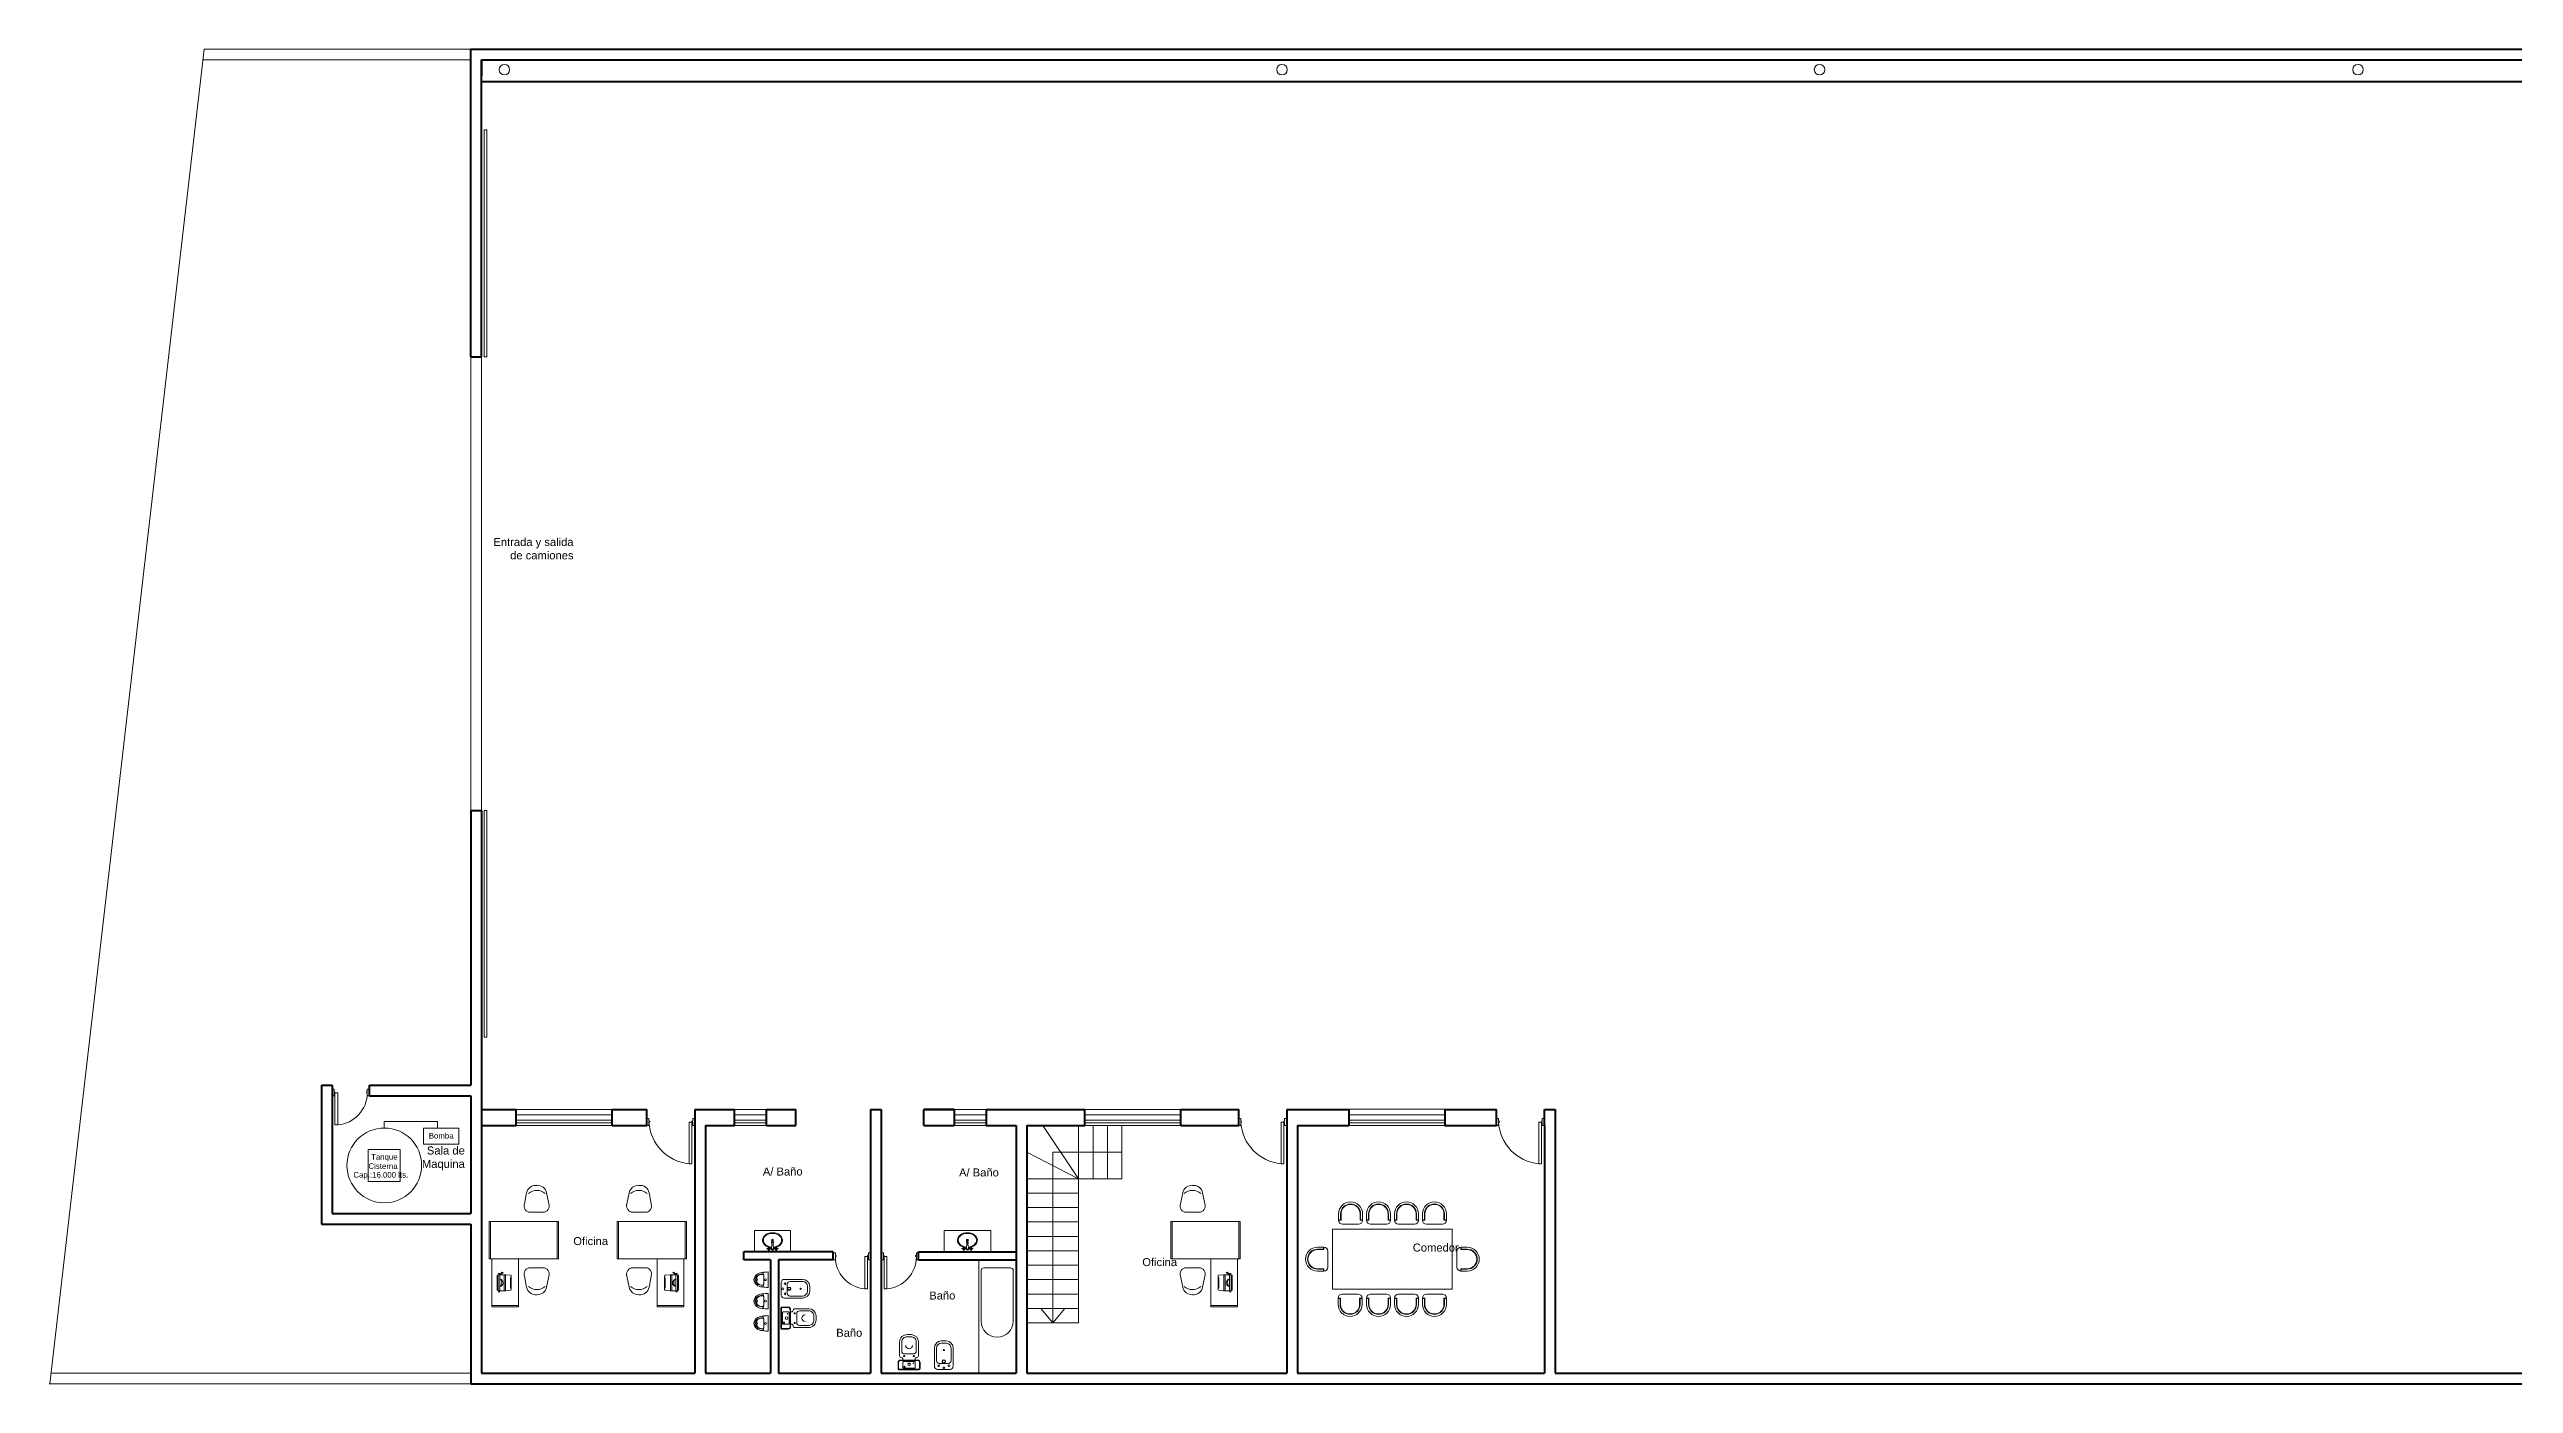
# Model space of a CAD drawing. Header units: millimetres. Extents: x -22 to 70.4, y 83.2 to 108.2.
# Drawn here: x -21.98 to 24.21, y 83.24 to 108.24 of the extents above; entities that cross this region are included whole.
import ezdxf

# ---------------------------------------------------------------- set-up
doc = ezdxf.new("R2010")
doc.units = ezdxf.units.MM
for name, color, linetype, lineweight in [('015', 1, 'Continuous', 15), ('02', 5, 'Continuous', 20), ('MUROS', 7, 'Continuous', 40), ('TEXTOS', 2, 'Continuous', 20)]:
    doc.layers.add(name, color=color, linetype=linetype, lineweight=lineweight)
doc.styles.add('STYLE1', font='arial.ttf')

# ---------------------------------------------------------------- blocks, each defined once
blk = doc.blocks.new('ss')
at = {"layer": '015'}
for p, q in [((1244.808315, 465.107349), (1244.808315, 464.995154)), ((1244.845714, 464.995154), (1244.808315, 464.995154)), ((1244.853193, 464.987675), (1244.808315, 464.987675)), ((1244.845714, 465.107349), (1244.845714, 464.995154)), ((1244.853193, 465.107349), (1244.853193, 464.987675)), ((1245.182298, 464.912878), (1244.883112, 464.912878)), ((1245.212216, 465.107349), (1245.212216, 464.987675)), ((1245.257094, 464.987675), (1245.212216, 464.987675)), ((1245.219696, 465.107349), (1245.219696, 464.995154)), ((1245.257094, 464.995154), (1245.219696, 464.995154)), ((1245.257094, 465.107349), (1245.257094, 464.995154)), ((1245.33189, 465.107349), (1245.33189, 464.995154)), ((1245.369289, 464.995154), (1245.33189, 464.995154)), ((1245.376768, 464.987675), (1245.33189, 464.987675)), ((1245.369289, 465.107349), (1245.369289, 464.995154)), ((1245.376768, 465.107349), (1245.376768, 464.987675)), ((1245.705873, 464.912878), (1245.406687, 464.912878)), ((1245.735791, 465.107349), (1245.735791, 464.987675)), ((1245.780669, 464.987675), (1245.735791, 464.987675)), ((1245.743271, 465.107349), (1245.743271, 464.995154)), ((1245.780669, 464.995154), (1245.743271, 464.995154)), ((1245.780669, 465.107349), (1245.780669, 464.995154)), ((1245.855465, 465.107349), (1245.855465, 464.995154)), ((1245.892864, 464.995154), (1245.855465, 464.995154)), ((1245.900343, 464.987675), (1245.855465, 464.987675)), ((1245.892864, 465.107349), (1245.892864, 464.995154)), ((1245.900343, 465.107349), (1245.900343, 464.987675)), ((1246.229448, 464.912878), (1245.930262, 464.912878)), ((1246.259366, 465.107349), (1246.259366, 464.987675)), ((1246.304244, 464.987675), (1246.259366, 464.987675)), ((1246.266846, 465.107349), (1246.266846, 464.995154)), ((1246.304244, 464.995154), (1246.266846, 464.995154)), ((1246.304244, 465.107349), (1246.304244, 464.995154)), ((1246.37904, 465.107349), (1246.37904, 464.995154)), ((1246.416439, 464.995154), (1246.37904, 464.995154)), ((1246.423918, 464.987675), (1246.37904, 464.987675)), ((1246.416439, 465.107349), (1246.416439, 464.995154)), ((1246.423918, 465.107349), (1246.423918, 464.987675)), ((1246.753023, 464.912878), (1246.453837, 464.912878)), ((1246.782941, 465.107349), (1246.782941, 464.987675)), ((1246.827819, 464.987675), (1246.782941, 464.987675)), ((1246.790421, 465.107349), (1246.790421, 464.995154)), ((1246.827819, 464.995154), (1246.790421, 464.995154)), ((1246.827819, 465.107349), (1246.827819, 464.995154)), ((1244.413609, 464.484049), (1244.525804, 464.484049)), ((1244.413609, 464.44665), (1244.525804, 464.44665)), ((1244.413609, 464.439171), (1244.533284, 464.439171)), ((1244.525804, 464.484049), (1244.525804, 464.44665)), ((1244.533284, 464.484049), (1244.533284, 464.439171)), ((1244.60808, 464.409252), (1244.60808, 464.110066)), ((1247.025009, 464.409252), (1247.025009, 464.110066)), ((1247.099805, 464.484049), (1247.099805, 464.439171)), ((1247.21948, 464.439171), (1247.099805, 464.439171)), ((1247.107285, 464.484049), (1247.107285, 464.44665)), ((1247.21948, 464.484049), (1247.107285, 464.484049)), ((1247.21948, 464.44665), (1247.107285, 464.44665)), ((1244.413609, 464.080148), (1244.533284, 464.080148)), ((1244.413609, 464.072668), (1244.525804, 464.072668)), ((1244.413609, 464.03527), (1244.525804, 464.03527)), ((1244.525804, 464.072668), (1244.525804, 464.03527)), ((1244.533284, 464.080148), (1244.533284, 464.03527)), ((1247.099805, 464.080148), (1247.099805, 464.03527)), ((1247.21948, 464.080148), (1247.099805, 464.080148)), ((1247.107285, 464.072668), (1247.107285, 464.03527)), ((1247.21948, 464.072668), (1247.107285, 464.072668)), ((1247.21948, 464.03527), (1247.107285, 464.03527)), ((1244.843096, 463.531644), (1244.798218, 463.531644)), ((1244.798218, 463.41197), (1244.798218, 463.524164)), ((1244.835616, 463.524164), (1244.798218, 463.524164)), ((1244.835616, 463.41197), (1244.835616, 463.524164)), ((1244.843096, 463.41197), (1244.843096, 463.531644)), ((1245.1722, 463.60644), (1244.873014, 463.60644)), ((1245.202118, 463.41197), (1245.202118, 463.531644)), ((1245.246996, 463.531644), (1245.202118, 463.531644)), ((1245.209598, 463.41197), (1245.209598, 463.524164)), ((1245.246996, 463.524164), (1245.209598, 463.524164)), ((1245.246996, 463.41197), (1245.246996, 463.524164)), ((1245.376768, 463.531644), (1245.33189, 463.531644)), ((1245.33189, 463.41197), (1245.33189, 463.524164)), ((1245.369289, 463.524164), (1245.33189, 463.524164)), ((1245.369289, 463.41197), (1245.369289, 463.524164)), ((1245.376768, 463.41197), (1245.376768, 463.531644)), ((1245.705873, 463.60644), (1245.406687, 463.60644)), ((1245.735791, 463.41197), (1245.735791, 463.531644)), ((1245.780669, 463.531644), (1245.735791, 463.531644)), ((1245.743271, 463.41197), (1245.743271, 463.524164)), ((1245.780669, 463.524164), (1245.743271, 463.524164)), ((1245.780669, 463.41197), (1245.780669, 463.524164)), ((1245.900343, 463.531644), (1245.855465, 463.531644)), ((1245.855465, 463.41197), (1245.855465, 463.524164)), ((1245.892864, 463.524164), (1245.855465, 463.524164)), ((1245.892864, 463.41197), (1245.892864, 463.524164)), ((1245.900343, 463.41197), (1245.900343, 463.531644)), ((1246.229448, 463.60644), (1245.930262, 463.60644)), ((1246.259366, 463.41197), (1246.259366, 463.531644)), ((1246.304244, 463.531644), (1246.259366, 463.531644)), ((1246.266846, 463.41197), (1246.266846, 463.524164)), ((1246.304244, 463.524164), (1246.266846, 463.524164)), ((1246.304244, 463.41197), (1246.304244, 463.524164)), ((1246.423918, 463.531644), (1246.37904, 463.531644)), ((1246.37904, 463.41197), (1246.37904, 463.524164)), ((1246.416439, 463.524164), (1246.37904, 463.524164)), ((1246.416439, 463.41197), (1246.416439, 463.524164)), ((1246.423918, 463.41197), (1246.423918, 463.531644)), ((1246.753023, 463.60644), (1246.453837, 463.60644)), ((1246.782941, 463.41197), (1246.782941, 463.531644)), ((1246.827819, 463.531644), (1246.782941, 463.531644)), ((1246.790421, 463.41197), (1246.790421, 463.524164)), ((1246.827819, 463.524164), (1246.790421, 463.524164)), ((1246.827819, 463.41197), (1246.827819, 463.524164))]:
    blk.add_line(p, q, dxfattribs=at)
blk.add_lwpolyline([(1246.938491, 463.698686), (1246.938491, 464.820632), (1244.694598, 464.820632), (1244.694598, 463.698686)], close=True, dxfattribs=at)
for centre, radius, start, end in [((1245.032705, 465.107349), 0.224389, 0, 180), ((1245.032705, 465.107349), 0.186991, 0, 180), ((1245.032705, 465.107349), 0.179511, 0, 180), ((1245.55628, 465.107349), 0.224389, 0, 180), ((1245.55628, 465.107349), 0.186991, 0, 180), ((1245.55628, 465.107349), 0.179511, 0, 180), ((1246.079855, 465.107349), 0.224389, 0, 180), ((1246.079855, 465.107349), 0.186991, 0, 180), ((1246.079855, 465.107349), 0.179511, 0, 180), ((1246.60343, 465.107349), 0.224389, 0, 180), ((1246.60343, 465.107349), 0.186991, 0, 180), ((1246.60343, 465.107349), 0.179511, 0, 180), ((1244.883112, 464.987675), 0.074796, 180, 270), ((1245.182298, 464.987675), 0.074796, 270, 0), ((1245.406687, 464.987675), 0.074796, 180, 270), ((1245.705873, 464.987675), 0.074796, 270, 0), ((1245.930262, 464.987675), 0.074796, 180, 270), ((1246.229448, 464.987675), 0.074796, 270, 0), ((1246.453837, 464.987675), 0.074796, 180, 270), ((1246.753023, 464.987675), 0.074796, 270, 0), ((1244.413609, 464.259659), 0.224389, 90, 270), ((1244.413609, 464.259659), 0.186991, 90, 270), ((1244.413609, 464.259659), 0.179511, 90, 270), ((1244.533284, 464.409252), 0.074796, 0, 90), ((1247.099805, 464.409252), 0.074796, 90, 180), ((1247.21948, 464.259659), 0.224389, 270, 90), ((1247.21948, 464.259659), 0.186991, 270, 90), ((1247.21948, 464.259659), 0.179511, 270, 90), ((1244.533284, 464.110066), 0.074796, 270, 0), ((1247.099805, 464.110066), 0.074796, 180, 270), ((1244.873014, 463.531644), 0.074796, 90, 180), ((1245.022607, 463.41197), 0.224389, 180, 0), ((1245.022607, 463.41197), 0.186991, 180, 0), ((1245.022607, 463.41197), 0.179511, 180, 0), ((1245.1722, 463.531644), 0.074796, 0, 90), ((1245.406687, 463.531644), 0.074796, 90, 180), ((1245.55628, 463.41197), 0.224389, 180, 0), ((1245.55628, 463.41197), 0.186991, 180, 0), ((1245.55628, 463.41197), 0.179511, 180, 0), ((1245.705873, 463.531644), 0.074796, 0, 90), ((1245.930262, 463.531644), 0.074796, 90, 180), ((1246.079855, 463.41197), 0.224389, 180, 0), ((1246.079855, 463.41197), 0.186991, 180, 0), ((1246.079855, 463.41197), 0.179511, 180, 0), ((1246.229448, 463.531644), 0.074796, 0, 90), ((1246.453837, 463.531644), 0.074796, 90, 180), ((1246.60343, 463.41197), 0.224389, 180, 0), ((1246.60343, 463.41197), 0.186991, 180, 0), ((1246.60343, 463.41197), 0.179511, 180, 0), ((1246.753023, 463.531644), 0.074796, 0, 90)]:
    blk.add_arc(centre, radius, start, end, dxfattribs=at)
blk = doc.blocks.new('d')
at = {"layer": '015'}
for p, q in [((1251.159455, 464.318771), (1251.859455, 464.318771)), ((1252.734455, 464.293771), (1252.734455, 463.793771)), ((1252.209455, 463.943771), (1252.409455, 463.943771)), ((1251.159455, 463.068771), (1251.859455, 463.068771))]:
    blk.add_line(p, q, dxfattribs=at)
for points in [[(1251.159455, 463.043771), (1251.159455, 464.343771), (1251.859455, 464.343771), (1251.859455, 463.043771)], [(1252.159455, 464.143771), (1252.109455, 464.103771), (1252.119455, 464.083771)]]:
    blk.add_lwpolyline(points, close=True, dxfattribs=at)
for points in [[(1251.859455, 464.293771), (1252.759455, 464.293771), (1252.759455, 463.793771), (1251.859455, 463.793771)], [(1252.159455, 464.153771), (1252.139455, 464.153771), (1252.139455, 464.173771), (1252.139455, 464.143771)], [(1252.309455, 464.143771), (1252.159455, 464.143771), (1252.159455, 464.173771), (1252.309455, 464.173771)], [(1252.159455, 464.143771), (1252.159455, 464.063771), (1252.309455, 464.063771)], [(1252.160672, 464.03849), (1252.310828, 464.03849)], [(1252.169455, 464.173771), (1252.169455, 464.193771), (1252.309455, 464.193771)], [(1252.458237, 464.03849), (1252.308081, 464.03849)], [(1252.449455, 464.173771), (1252.449455, 464.193771), (1252.309455, 464.193771)], [(1252.309455, 464.143771), (1252.459455, 464.143771), (1252.459455, 464.173771), (1252.309455, 464.173771)], [(1252.459455, 464.143771), (1252.459455, 464.063771), (1252.309455, 464.063771)], [(1252.459455, 464.153771), (1252.479455, 464.153771), (1252.479455, 464.173771), (1252.479455, 464.143771)]]:
    blk.add_lwpolyline(points, dxfattribs=at)
for points in [[(1252.159455, 464.063771), (1252.159455, 464.033771), (1252.167926, 463.94402, 0.386911), (1252.184851, 463.928618), (1252.310828, 463.928618)], [(1252.459455, 464.063771), (1252.459455, 464.033771), (1252.450983, 463.94402, -0.386911), (1252.434058, 463.928618), (1252.308081, 463.928618)], [(1250.989455, 463.453771), (1250.989455, 463.573771, 0.523089), (1250.834432, 463.681406), (1250.62751, 463.64112, 0.389351), (1250.485513, 463.448771, 0.957025)], [(1250.989455, 463.453771), (1250.989455, 463.333771, -0.523089), (1250.834432, 463.226137), (1250.62751, 463.266423, -0.373102), (1250.484729, 463.448771, -0.957025)], [(1252.029455, 463.453771), (1252.029455, 463.573771, -0.523089), (1252.184477, 463.681406), (1252.391399, 463.64112, -0.389351), (1252.533396, 463.448771, -0.957025)], [(1252.029455, 463.453771), (1252.029455, 463.333771, 0.523089), (1252.184477, 463.226137), (1252.391399, 463.266423, 0.373102), (1252.53418, 463.448771, 0.957025)]]:
    blk.add_lwpolyline(points, format="xyb", dxfattribs=at)
for centre, radius, start, end in [((1252.291601, 464.162094), 0.055617, 200.224036, 290.224971), ((1252.309455, 464.154605), 0.070833, 188.797411, 351.202589), ((1252.327308, 464.162094), 0.055617, 249.775029, 339.775964), ((1250.809455, 463.448771), 0.230054, 137.642545, 222.357455), ((1252.209455, 463.448771), 0.230054, 317.642545, 42.357455)]:
    blk.add_arc(centre, radius, start, end, dxfattribs=at)
blk = doc.blocks.new('P090A')
at = {"linetype": 'Continuous'}
for p, q in [((0.914934, 0.000844), (0.914934, 0.015844)), ((0.914934, 0.015844), (0.954934, 0.015844)), ((1.814934, 0.015844), (1.774934, 0.015844)), ((1.814934, 0.000844), (1.814934, 0.015844)), ((0.914934, -0.099156), (0.914934, -0.114156)), ((0.914934, -0.114156), (0.954934, -0.114156)), ((0.969934, -0.044156), (0.954934, -0.044156)), ((0.969934, -0.044156), (0.954934, -0.044156)), ((0.954934, -0.064156), (0.954934, -0.114156)), ((0.969934, -0.064156), (0.954934, -0.064156)), ((1.759934, -0.044156), (1.774934, -0.044156)), ((1.759934, -0.064156), (1.774934, -0.064156)), ((1.774934, -0.064156), (1.774934, -0.114156)), ((1.814934, -0.114156), (1.774934, -0.114156)), ((1.814934, -0.099156), (1.814934, -0.114156))]:
    blk.add_line(p, q, dxfattribs=at)
for p, q in [((0.954934, -0.044156), (0.954934, 0.015844)), ((1.774934, -0.044156), (1.774934, 0.015844)), ((0.969934, -0.064156), (0.969934, -0.044156)), ((1.759934, -0.064156), (1.759934, -0.044156))]:
    blk.add_line(p, q)
blk.add_arc((1.782072, -0.091082), 0.828468, 94.995303, 176.752942, dxfattribs=at)
at = {"layer": '02', "linetype": 'Continuous'}
for p, q in [((1.709934, -0.044156), (1.709934, 0.73424)), ((1.709934, 0.73424), (1.759934, 0.73424)), ((1.759934, 0.73424), (1.759934, -0.044156)), ((1.759934, -0.044156), (1.709934, -0.044156))]:
    blk.add_line(p, q, dxfattribs=at)
blk = doc.blocks.new('UR-UR')
blk.add_line((-0.145, 0), (0.145, 0))
blk.add_circle((0, -0.05), 0.0175)
for centre, radius, start, end in [((1.253987, 0.053261), 1.4, 182.18027, 186.902045), ((0.082538, -0.088542), 0.22, 186.902045, 214.37306), ((-0.104939, -0.110664), 0.025, 96.178674, 179.62837), ((0, -1.08), 1, 90, 96.178674), ((0.055058, -0.111701), 0.16, 178.547412, 216.660313), ((-0.079899, -0.108279), 0.025, 94.700503, 178.547412), ((0.039756, -0.11959), 0.14, 170.463384, 186.329239), ((0, -0.124), 0.1, 186.329239, 270), ((0, -0.145), 0.12, 214.37306, 270), ((-0.049, -0.104679), 0.05, 162.684542, 170.463384), ((0, -0.155), 0.09, 215.476027, 270), ((0, -0.225), 0.025, 90, 170.586155), ((0, -1.08), 1, 83.821326, 90), ((0, -0.124), 0.1, 270, 353.670761), ((0, -0.225), 0.025, 9.413845, 90), ((0, -0.155), 0.09, 270, 324.523973), ((0, -0.145), 0.12, 270, 325.62694), ((-0.055058, -0.111701), 0.16, 323.339687, 1.452588), ((0.079899, -0.108279), 0.025, 1.452588, 85.299497), ((0.049, -0.104679), 0.05, 9.536616, 17.315458), ((-0.039756, -0.11959), 0.14, 353.670761, 9.536616), ((-0.082538, -0.088542), 0.22, 325.62694, 353.097955), ((0.104939, -0.110664), 0.025, 0.37163, 83.821326), ((-1.253987, 0.053261), 1.4, 353.097955, 357.81973)]:
    blk.add_arc(centre, radius, start, end)
blk = doc.blocks.new('Bacha3')
for p, q in [((0.016214, -0.572574), (0.016214, -0.587574)), ((0.016214, -0.5732), (0.042952, -0.5732)), ((0.060436, -0.543352), (0.045436, -0.543352)), ((0.046029, -0.543352), (0.046029, -0.57009)), ((0.05981, -0.543352), (0.05981, -0.57009)), ((0.089658, -0.5732), (0.062919, -0.5732)), ((0.089658, -0.572574), (0.089658, -0.587574)), ((0.016214, -0.586981), (0.042952, -0.586981)), ((0.016214, -0.757574), (0.016214, -0.742574)), ((0.016214, -0.743167), (0.042952, -0.743167)), ((0.016214, -0.756948), (0.042952, -0.756948)), ((0.060436, -0.616796), (0.045436, -0.616796)), ((0.060436, -0.713352), (0.045436, -0.713352)), ((0.060436, -0.786796), (0.045436, -0.786796)), ((0.046029, -0.616796), (0.046029, -0.590058)), ((0.046029, -0.713352), (0.046029, -0.74009)), ((0.046029, -0.786796), (0.046029, -0.760058)), ((0.05981, -0.616796), (0.05981, -0.590058)), ((0.05981, -0.713352), (0.05981, -0.74009)), ((0.05981, -0.786796), (0.05981, -0.760058)), ((0.089658, -0.586981), (0.062919, -0.586981)), ((0.089658, -0.743167), (0.062919, -0.743167)), ((0.089658, -0.756948), (0.062919, -0.756948)), ((0.089658, -0.757574), (0.089658, -0.742574))]:
    blk.add_line(p, q)
for points in [[(-0.080005, -0.649792, 0.092281), (-0.00304, -0.647574, -0.198901), (0.052936, -0.647574)], [(-0.080005, -0.680356, -0.092281), (-0.00304, -0.682574, 0.198901), (0.052936, -0.682574)]]:
    blk.add_lwpolyline(points, format="xyb")
for centre, radius in [((0.052936, -0.580074), 0.012487), ((-0.144714, -0.665074), 0.025), ((-0.144714, -0.665074), 0.018), ((0.052936, -0.750074), 0.012487)]:
    blk.add_circle(centre, radius)
for centre, radius, start, end in [((0.016214, -0.580074), 0.00754, 90, 270), ((0.052936, -0.580074), 0.03, 103.310904, 166.753451), ((0.052936, -0.543352), 0.00754, 0, 180), ((0.052936, -0.580074), 0.03, 13.246549, 76.753451), ((0.089658, -0.580074), 0.00754, 270, 90), ((-0.088532, -0.665074), 0.0225, 38.7012, 321.2988), ((-0.088532, -0.665074), 0.0175, 60.839304, 299.160698), ((0.016214, -0.750074), 0.00754, 90, 270), ((0.052936, -0.750074), 0.03, 193.246549, 256.689096), ((0.052936, -0.580074), 0.03, 193.310904, 256.689096), ((0.052936, -0.750074), 0.03, 103.310904, 166.689096), ((0.052936, -0.665074), 0.035, 221.187117, 138.812883), ((0.052936, -0.616796), 0.00754, 180, 360), ((0.052936, -0.713352), 0.00754, 0, 180), ((0.052936, -0.786796), 0.00754, 180, 360), ((0.052936, -0.665074), 0.0175, 270, 90), ((0.052936, -0.580074), 0.03, 283.246549, 346.689096), ((0.052936, -0.750074), 0.03, 13.310904, 76.753451), ((0.052936, -0.750074), 0.03, 283.246549, 346.753451), ((0.089658, -0.750074), 0.00754, 270, 90)]:
    blk.add_arc(centre, radius, start, end)
blk.add_ellipse((-0.144714, -0.665074), major_axis=(0, -0.213607), ratio=0.749038, start_param=1.67429365, end_param=7.750484311)
at = {"layer": '02'}
blk.add_ellipse((-0.144714, -0.665074), major_axis=(0, -0.235043), ratio=0.744545, start_param=1.668499977, end_param=7.756277984, dxfattribs=at)
blk = doc.blocks.new('INODORO-PLANTA')
at = {"layer": '015'}
for points in [[(-0.037697, 0.616878), (0.027684, 0.616878, -0.43408), (0.131265, 0.520049), (0.131265, 0.345471, -0.414214), (0.081265, 0.295471), (-0.091278, 0.295471, -0.414214), (-0.141278, 0.345471), (-0.141278, 0.520049, -0.43408)], [(0.190993, 0.140034), (0.190993, 0.020034, -0.414214), (0.180993, 0.010034), (-0.191007, 0.010034, -0.414214), (-0.201007, 0.020034), (-0.201007, 0.140034, -0.414214), (-0.171007, 0.170034), (0.160993, 0.170034, -0.414214)], [(-0.106278, 0.152775), (0.096265, 0.152775, -0.414214), (0.111265, 0.137775), (0.111265, 0.043487, -0.414214), (0.096265, 0.028487), (-0.106278, 0.028487, -0.414214), (-0.121278, 0.043487), (-0.121278, 0.137775, -0.414214)]]:
    blk.add_lwpolyline(points, format="xyb", close=True, dxfattribs=at)
for centre, radius in [((-0.093885, 0.256571), 0.010405), ((-0.087804, 0.124061), 0.005462), ((-0.005609, 0.102094), 0.02448), ((0.080983, 0.057095), 0.010405), ((0.086896, 0.256571), 0.010405)]:
    blk.add_circle(centre, radius, dxfattribs=at)
blk.add_arc((-0.005007, 0.455051), 0.062432, 180, 360, dxfattribs=at)
at = {"layer": '02'}
blk.add_lwpolyline([(-0.141278, 0.225112, -0.414214), (-0.121278, 0.205112), (-0.121278, 0.180034), (0.111265, 0.180034), (0.111265, 0.205112, -0.414214), (0.131265, 0.225112, 0.414214), (0.171265, 0.265112), (0.171265, 0.520049, 0.430911), (0.026453, 0.656878), (-0.051991, 0.656878, 0.397711), (-0.181278, 0.520049), (-0.181278, 0.265112, 0.414214), (-0.141278, 0.225112)], format="xyb", dxfattribs=at)
blk.add_lwpolyline([(0.200993, 0.140034), (0.200993, 0.020034, -0.414214), (0.180993, 0.000034), (-0.191007, 0.000034, -0.414214), (-0.211007, 0.020034), (-0.211007, 0.140034, -0.414214), (-0.171007, 0.180034), (0.160993, 0.180034, -0.414214)], format="xyb", close=True, dxfattribs=at)
blk = doc.blocks.new('BIDET-PLANTA')
at = {"layer": '015'}
blk.add_lwpolyline([(-0.032691, 0.553372, 0.43408), (-0.136271, 0.456543), (-0.136271, 0.222375, 0.414214), (-0.086271, 0.172375), (0.086271, 0.172375, 0.414214), (0.136271, 0.222375), (0.136271, 0.456543, 0.394622), (0.045753, 0.553372)], format="xyb", close=True, dxfattribs=at)
for centre, radius in [((-0.096, 0.129998), 0.017), ((0, 0.208017), 0.033123), ((0, 0.208017), 0.023123), ((0, 0.087998), 0.017), ((0, 0.423145), 0.011561), ((0.096, 0.129998), 0.017)]:
    blk.add_circle(centre, radius, dxfattribs=at)
at = {"layer": '02'}
blk.add_lwpolyline([(-0.046984, 0.593372, 0.397711), (-0.176271, 0.456543), (-0.176271, 0.118372, 0.414214), (-0.116271, 0.058372), (0.116271, 0.058372, 0.414214), (0.176271, 0.118372), (0.176271, 0.456543, 0.397711), (0.046984, 0.593372)], format="xyb", close=True, dxfattribs=at)
blk = doc.blocks.new('P070b')
at = {"linetype": 'Continuous'}
for p, q in [((-0.7, -0.025), (-0.7, -0.01)), ((-0.7, -0.01), (-0.66, -0.01)), ((-0.7, -0.125), (-0.7, -0.14)), ((-0.7, -0.14), (-0.66, -0.14)), ((-0.645, -0.07), (-0.66, -0.07)), ((-0.645, -0.07), (-0.66, -0.07)), ((-0.645, -0.09), (-0.66, -0.09)), ((-0.66, -0.09), (-0.66, -0.14)), ((-0.055, -0.07), (-0.04, -0.07)), ((-0.055, -0.09), (-0.04, -0.09)), ((0, -0.01), (-0.04, -0.01)), ((-0.04, -0.09), (-0.04, -0.14)), ((0, -0.14), (-0.04, -0.14)), ((0, -0.025), (0, -0.01)), ((0, -0.125), (0, -0.14))]:
    blk.add_line(p, q, dxfattribs=at)
for p, q in [((-0.66, -0.07), (-0.66, -0.01)), ((-0.645, -0.09), (-0.645, -0.07)), ((-0.055, -0.09), (-0.055, -0.07)), ((-0.04, -0.07), (-0.04, -0.01))]:
    blk.add_line(p, q)
blk.add_arc((-0.055, -0.07), 0.605, 94.740595, 180, dxfattribs=at)
at = {"layer": '02', "linetype": 'Continuous'}
for p, q in [((-0.105, 0.533089), (-0.055, 0.533089)), ((-0.105, -0.07), (-0.105, 0.533089)), ((-0.055, 0.533089), (-0.055, -0.07)), ((-0.055, -0.07), (-0.105, -0.07))]:
    blk.add_line(p, q, dxfattribs=at)
blk = doc.blocks.new('Bañadera')
for p, q in [((0, 0.6), (0.95, 0.6)), ((1, 0.05), (1, 0.55)), ((0, 0), (0.95, 0))]:
    blk.add_line(p, q)
for centre, radius, start, end in [((0, 0.3), 0.3, 90, 270), ((0.95, 0.55), 0.05, 0, 90), ((0.95, 0.05), 0.05, 270, 0)]:
    blk.add_arc(centre, radius, start, end)

msp = doc.modelspace()

# ---------------------------------------------------------------- linework, layer by layer
at = {"layer": '015'}
for p, q in [((-13.833767, 106.734071), (-13.833767, 102.484071)), ((-13.783767, 106.734071), (-13.833767, 106.734071)), ((-13.783767, 106.734071), (-13.783767, 102.484071)), ((-13.783767, 102.484071), (-13.833767, 102.484071)), ((-13.833767, 89.734071), (-13.833767, 93.984071)), ((-13.783767, 93.984071), (-13.833767, 93.984071)), ((-13.783767, 89.734071), (-13.783767, 93.984071)), ((-13.783767, 89.734071), (-13.833767, 89.734071)), ((-11.433767, 88.384068), (-13.233767, 88.384068)), ((-8.538767, 88.384068), (-9.138767, 88.384068)), ((-4.425767, 88.384067), (-5.025767, 88.384068)), ((-0.775767, 88.384068), (-2.575767, 88.384068)), ((4.174233, 88.384781), (2.374233, 88.384782)), ((-11.433767, 88.184066), (-13.233767, 88.184066)), ((-11.433767, 88.084068), (-13.233767, 88.084068)), ((-8.538767, 88.184066), (-9.138767, 88.184066)), ((-8.538767, 88.084068), (-9.138767, 88.084068)), ((-5.025767, 88.184066), (-4.425767, 88.184066)), ((-5.025767, 88.084068), (-4.425767, 88.084068)), ((-2.690767, 87.084068), (-3.360767, 88.084068)), ((-2.690767, 88.084068), (-2.690767, 84.384068)), ((-0.775767, 88.184066), (-2.575767, 88.184066)), ((-0.775767, 88.084068), (-2.575767, 88.084068)), ((-2.420767, 87.084068), (-2.420767, 88.084068)), ((-2.150767, 87.084068), (-2.150767, 88.084068)), ((-1.880767, 87.084068), (-1.880767, 88.084068)), ((4.174233, 88.184066), (2.374233, 88.184066)), ((4.174233, 88.084068), (2.374233, 88.084068)), ((-2.690767, 87.084068), (-3.660767, 87.584068)), ((-1.880767, 87.084068), (-3.660767, 87.084068)), ((-2.690767, 86.814068), (-3.660767, 86.814068)), ((-2.690767, 86.544068), (-3.660767, 86.544068)), ((-8.766801, 85.714068), (-8.766801, 86.114068)), ((-8.766801, 86.114068), (-8.090732, 86.114068)), ((-8.090732, 85.714068), (-8.090732, 86.114068)), ((-5.213801, 85.714068), (-5.213801, 86.114068)), ((-5.213801, 86.114068), (-4.337732, 86.114068)), ((-4.337732, 85.714068), (-4.337732, 86.114068)), ((-2.690767, 86.274068), (-3.660767, 86.274068)), ((-2.690767, 86.004068), (-3.660767, 86.004068)), ((-4.560761, 85.564068), (-4.560768, 83.444068)), ((-2.690767, 85.734068), (-3.660767, 85.734068)), ((-2.690767, 85.464068), (-3.660767, 85.464068)), ((-2.690767, 85.194068), (-3.660767, 85.194068)), ((-2.690767, 84.924068), (-3.660767, 84.924068)), ((-2.690767, 84.654068), (-3.660767, 84.654068)), ((-2.690767, 84.384068), (-3.660767, 84.384068))]:
    msp.add_line(p, q, dxfattribs=at)
at = {"layer": '015', "ltscale": 2}
for p, q in [((-13.783767, 106.734071), (-13.783767, 106.734071)), ((-13.783767, 102.484071), (-13.783767, 102.484071)), ((-13.783767, 93.984071), (-13.783767, 93.984071)), ((-13.783767, 89.734071), (-13.783767, 89.734071)), ((-15.70443, 88.033694), (-15.70443, 88.158532)), ((-15.70443, 88.158532), (-14.708804, 88.158532)), ((-14.708804, 88.158532), (-14.708804, 88.033694))]:
    msp.add_line(p, q, dxfattribs=at)
for points in [[(-14.972404, 88.033694), (-14.310797, 88.033694), (-14.310797, 87.731835), (-14.972404, 87.731835)], [(-16.00443, 87.633694), (-15.40443, 87.633694), (-15.40443, 87.033694), (-16.00443, 87.033694)]]:
    msp.add_lwpolyline(points, close=True, dxfattribs=at)
for centre, radius in [((-13.454221, 107.863387), 0.09823), ((1.120197, 107.863387), 0.09823), ((11.194956, 107.863387), 0.09823), ((21.287859, 107.863387), 0.09823), ((-15.70443, 87.333694), 0.7)]:
    msp.add_circle(centre, radius, dxfattribs=at)
at = {"layer": '02', "ltscale": 2}
for p, q in [((-21.973767, 83.244068), (-19.083767, 108.244068)), ((-14.083767, 108.244068), (-19.083767, 108.244068)), ((-14.083767, 108.044068), (-19.106967, 108.044068)), ((-14.083768, 102.484068), (-14.083767, 93.984068)), ((-13.883768, 102.484071), (-13.883767, 93.984071)), ((-1.880767, 87.584068), (-3.175767, 87.584068)), ((-3.175767, 87.584068), (-3.175767, 84.384068)), ((-3.400767, 84.654068), (-3.175767, 84.384068)), ((-2.950767, 84.654068), (-3.175767, 84.384068)), ((-14.083767, 83.244068), (-21.983767, 83.244068)), ((-14.083767, 83.444068), (-21.950777, 83.442936))]:
    msp.add_line(p, q, dxfattribs=at)
at = {"layer": '02'}
for p, q in [((-13.233767, 88.284063), (-11.433767, 88.284065)), ((-9.138767, 88.284063), (-8.538767, 88.284064)), ((-4.425767, 88.284063), (-5.025767, 88.284064)), ((-2.575767, 88.284063), (-0.775767, 88.284065)), ((2.374233, 88.284063), (4.174233, 88.284065)), ((-11.433767, 88.134066), (-13.233767, 88.134066)), ((-8.538767, 88.134066), (-9.138767, 88.134066)), ((-5.025767, 88.134066), (-4.425767, 88.134066)), ((-0.775767, 88.134066), (-2.575767, 88.134066)), ((4.174233, 88.134066), (2.374233, 88.134066))]:
    msp.add_line(p, q, dxfattribs=at)
at = {"layer": 'MUROS', "ltscale": 2}
for p, q in [((-14.083768, 102.484068), (-14.083767, 108.244068)), ((-14.083767, 108.244068), (62.246233, 108.244068)), ((-13.883767, 102.484074), (-13.883767, 108.044068)), ((-13.883767, 108.044068), (62.046233, 108.044068)), ((-13.883767, 108.044068), (-13.883767, 107.744068)), ((-13.883767, 107.644068), (62.046233, 107.644068)), ((-14.083767, 102.484074), (-13.883767, 102.484074)), ((-14.083767, 93.984068), (-14.083767, 88.834518)), ((-14.083767, 93.984068), (-13.883767, 93.984068)), ((-13.883767, 93.984068), (-13.883767, 83.444068)), ((-16.883767, 88.834518), (-16.683767, 88.834518)), ((-16.883767, 88.834518), (-16.883767, 86.234518)), ((-16.683767, 88.834518), (-16.683767, 86.434518)), ((-15.983767, 88.834518), (-14.083767, 88.834518)), ((-15.983767, 88.634518), (-15.983767, 88.834518)), ((-15.983767, 88.634518), (-14.083767, 88.634518)), ((-14.083767, 88.634518), (-14.083767, 86.434518)), ((-13.883767, 88.384068), (-13.233767, 88.384068)), ((-13.233767, 88.084068), (-13.233767, 88.384068)), ((-11.433767, 88.384068), (-10.783767, 88.384068)), ((-11.433767, 88.084068), (-11.433767, 88.384068)), ((-10.783767, 88.084068), (-10.783767, 88.384068)), ((-9.883767, 88.384068), (-9.138767, 88.384068)), ((-9.883767, 88.384068), (-9.883767, 83.444068)), ((-9.138767, 88.084068), (-9.138767, 88.384068)), ((-8.538767, 88.384068), (-7.993767, 88.384068)), ((-8.538767, 88.084068), (-8.538767, 88.384068)), ((-7.993767, 88.084068), (-7.993767, 88.384068)), ((-6.590767, 88.384068), (-6.390767, 88.384068)), ((-6.590767, 88.384068), (-6.590767, 83.444068)), ((-6.390767, 88.384068), (-6.390767, 83.444068)), ((-5.590767, 88.384068), (-5.025767, 88.384068)), ((-5.590767, 88.084068), (-5.590767, 88.384068)), ((-5.025767, 88.384068), (-5.590767, 88.384068)), ((-5.025767, 88.384068), (-5.025767, 88.084068)), ((-4.425767, 88.384067), (-2.575767, 88.384068)), ((-4.425767, 88.384067), (-4.425767, 88.084068)), ((-2.575767, 88.084068), (-2.575767, 88.384068)), ((-0.775767, 88.384068), (0.309233, 88.384068)), ((-0.775767, 88.084068), (-0.775767, 88.384068)), ((0.309233, 88.084068), (0.309233, 88.384068)), ((1.209233, 88.384068), (2.374233, 88.384068)), ((1.209233, 88.384068), (1.209233, 83.444068)), ((2.374233, 88.384068), (2.374233, 88.084068)), ((4.174233, 88.384068), (5.139233, 88.384068)), ((4.174233, 88.384068), (4.174233, 88.084068)), ((5.139233, 88.084068), (5.139233, 88.384068)), ((6.039233, 88.384068), (6.239233, 88.384068)), ((6.039233, 88.084068), (6.039233, 88.384068)), ((6.239233, 88.384068), (6.239233, 83.444068)), ((-13.883767, 88.084068), (-13.233767, 88.084068)), ((-11.433767, 88.084068), (-10.783767, 88.084068)), ((-9.683767, 88.084068), (-9.138767, 88.084068)), ((-9.683767, 88.084068), (-9.683767, 83.444068)), ((-8.538767, 88.084068), (-7.993767, 88.084068)), ((-5.590767, 88.084068), (-5.025767, 88.084068)), ((-4.425767, 88.084068), (-3.860767, 88.084068)), ((-3.860767, 88.084068), (-3.860767, 83.444068)), ((-3.660767, 88.084068), (-2.575767, 88.084068)), ((-3.660767, 88.084068), (-3.660767, 83.444068)), ((-0.775767, 88.084068), (0.309233, 88.084068)), ((1.409233, 88.084068), (2.374233, 88.084068)), ((1.409233, 88.084068), (1.409233, 83.444068)), ((4.174233, 88.084068), (5.139233, 88.084068)), ((6.039233, 88.084068), (6.039233, 83.444068)), ((-16.683767, 86.434518), (-14.083767, 86.434518)), ((-16.883767, 86.234518), (-14.083767, 86.234518)), ((-14.083767, 86.234518), (-14.083767, 83.244068)), ((-7.290767, 85.714068), (-8.963767, 85.714068)), ((-8.963767, 85.564068), (-8.963767, 85.714068)), ((-8.463767, 85.564068), (-8.963767, 85.564068)), ((-8.463767, 85.564068), (-8.463767, 83.444068)), ((-8.313767, 85.564068), (-8.313767, 83.444068)), ((-7.290767, 85.564068), (-8.313767, 85.564068)), ((-7.290767, 85.564068), (-7.290767, 85.714068)), ((-5.690767, 85.564068), (-5.690767, 85.714068)), ((-5.690767, 85.714068), (-3.860767, 85.714068)), ((-5.690767, 85.564068), (-3.860767, 85.564068)), ((-14.083767, 83.244068), (62.246233, 83.244068)), ((-13.883767, 83.444068), (-9.883767, 83.444068)), ((-9.683767, 83.444068), (-8.463767, 83.444068)), ((-8.314065, 83.444068), (-6.590767, 83.444068)), ((-6.390767, 83.444068), (-3.860767, 83.444068)), ((-3.660767, 83.444068), (1.209233, 83.444068)), ((1.409233, 83.444068), (6.039233, 83.444068)), ((6.239233, 83.444068), (41.256233, 83.444068))]:
    msp.add_line(p, q, dxfattribs=at)

# ---------------------------------------------------------------- block references
at = {"layer": '015'}
for name, p, rotation in [('P070b', (-16.683767, 88.624518), 180), ('P070b', (-6.390767, 85.554068), 180), ('UR-UR', (-8.510748, 85.192399), 270), ('BIDET-PLANTA', (-8.324354, 85.022412), 270.000414), ('UR-UR', (-8.510748, 84.791029), 270), ('INODORO-PLANTA', (-8.27012, 84.467534), 270.000197), ('UR-UR', (-8.510748, 84.374624), 270)]:
    msp.add_blockref(name, p, dxfattribs=dict(at, rotation=rotation))
at = {"layer": '015', "xscale": -1}
for name, p, rotation in [('P090A', (-11.698701, 88.099911), 180.000026), ('P090A', (-0.605701, 88.099911), 180.000026), ('P090A', (4.224299, 88.099911), 180.000026), ('P070b', (-6.590767, 85.554068), 180), ('Bañadera', (-4.517178, 84.414661), 270), ('INODORO-PLANTA', (-5.874757, 83.505705), 359.999803), ('BIDET-PLANTA', (-5.218152, 83.451472), 359.999586)]:
    msp.add_blockref(name, p, dxfattribs=dict(at, rotation=rotation))
at = {"layer": '015', "xscale": -0.8, "yscale": 0.8, "zscale": 0.8, "rotation": 89.999803}
for p in [(-8.960826, 85.816113), (-5.307826, 85.816113)]:
    msp.add_blockref('Bacha3', p, dxfattribs=at)
at = {"layer": 'MUROS', "xscale": -1, "rotation": 90}
msp.add_blockref('d', (450.60459, 1337.445261), dxfattribs=at)
at = {"layer": 'MUROS', "rotation": 270}
for p in [(-474.382111, 1337.445261), (-464.007518, 1337.445261)]:
    msp.add_blockref('d', p, dxfattribs=at)
at = {"layer": 'MUROS'}
msp.add_blockref('ss', (-1242.626255, -378.682544), dxfattribs=at)

# ---------------------------------------------------------------- texts
at = {"layer": 'TEXTOS', "style": 'STYLE1'}
for s, insert, char_height, width, attachment_point in [('Entrada y salida\\Pde camiones', (-12.157929, 98.686335), 0.15, 2.018645, 9), ('Bomba', (-14.40562, 87.836008), 0.105, 0.989136, 9), ('Tanque \\PCisterna', (-15.454951, 87.266079), 0.105, 0.989136, 9), ('Sala de\\PMaquina', (-14.19554, 87.68772), 0.15, 2.018645, 3), ('A/ Baño', (-7.86409, 87.294182), 0.15, 2.018645, 3), ('Cap.:16.000 lts.', (-15.255747, 87.073311), 0.105, 2.468084, 9), ('A/ Baño', (-4.186643, 87.276794), 0.15, 2.018645, 3), ('Oficina', (-11.510264, 85.991102), 0.15, 2.018645, 3), ('Oficina', (-0.846067, 85.597137), 0.15, 2.018645, 3), ('Comedor', (4.433515, 85.869357), 0.15, 2.018645, 3), ('Baño', (-5.001335, 84.971199), 0.15, 2.018645, 3), ('Baño', (-6.744994, 84.272941), 0.15, 2.018645, 3)]:
    msp.add_mtext(s, dxfattribs=dict(at, insert=insert, char_height=char_height, width=width, attachment_point=attachment_point))

doc.saveas('drawing.dxf')
